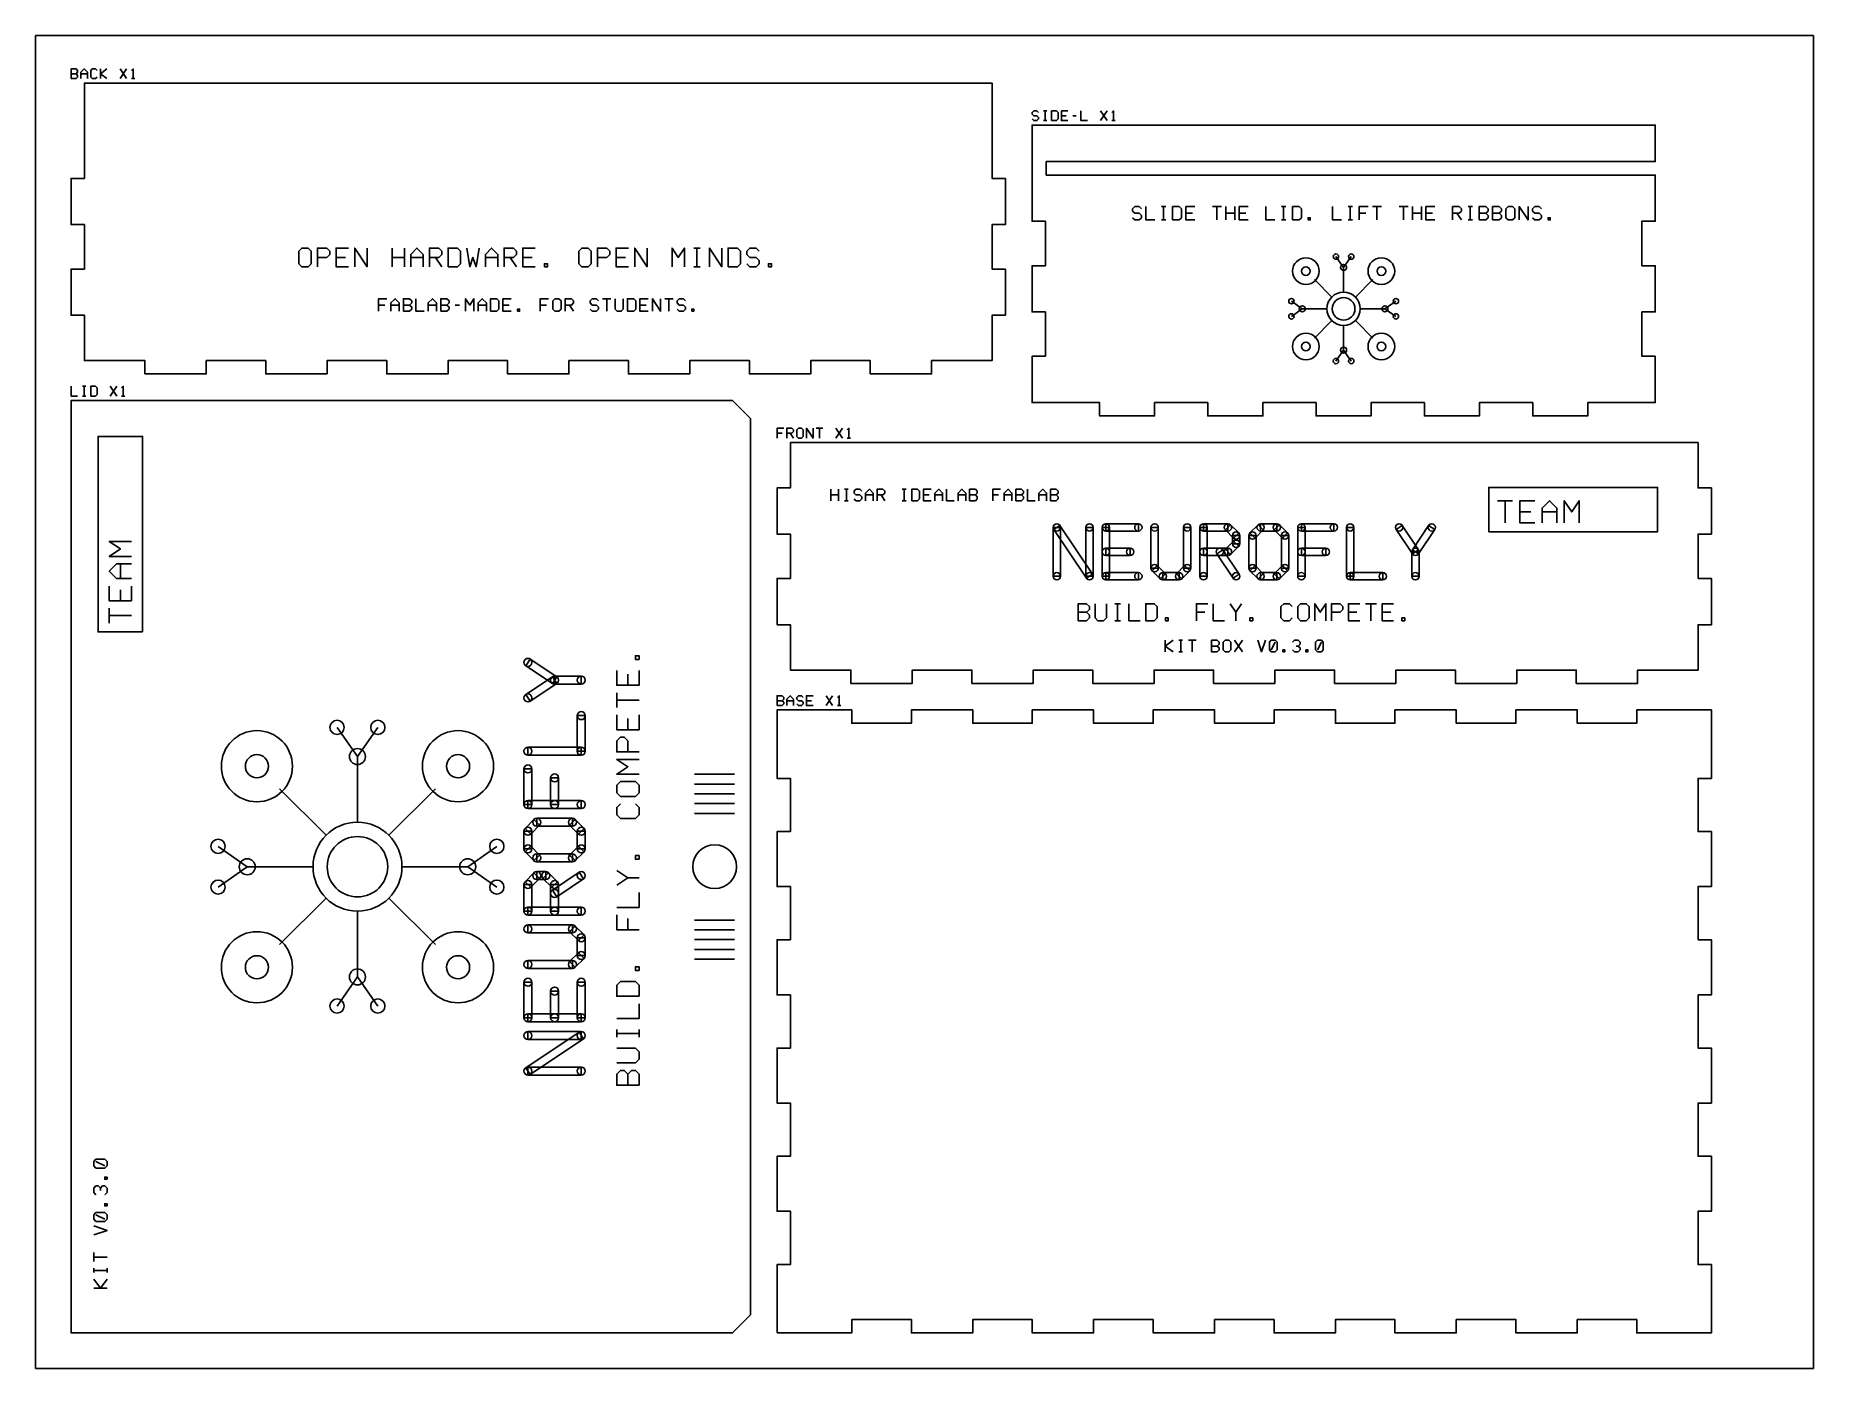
# Model space of a CAD drawing. Extents: x 0 to 400, y 0 to 300.
import ezdxf

# ---------------------------------------------------------------- set-up
doc = ezdxf.new("R2010")
doc.units = 0
for name, color, linetype in [('CUT', 1, 'CONTINUOUS'), ('ENGRAVE_VECTOR', 5, 'CONTINUOUS'), ('NOTES', 8, 'CONTINUOUS'), ('RASTER_ENGRAVE', 7, 'CONTINUOUS')]:
    doc.layers.add(name, color=color, linetype=linetype)

msp = doc.modelspace()

# ---------------------------------------------------------------- linework, layer by layer
at = {"layer": 'CUT'}
for points in [[(218.2, 247.45), (215.2, 247.45), (215.2, 257.45), (218.2, 257.45), (218.2, 267.85), (215.2, 267.85), (215.2, 289.3), (11, 289.3), (11, 267.85), (8, 267.85), (8, 257.45), (11, 257.45), (11, 247.45), (8, 247.45), (8, 237.05), (11, 237.05), (11, 226.85), (24.6, 226.85), (24.6, 223.85), (38.4, 223.85), (38.4, 226.85), (51.8, 226.85), (51.8, 223.85), (65.6, 223.85), (65.6, 226.85), (79, 226.85), (79, 223.85), (92.8, 223.85), (92.8, 226.85), (106.2, 226.85), (106.2, 223.85), (120, 223.85), (120, 226.85), (133.4, 226.85), (133.4, 223.85), (147.2, 223.85), (147.2, 226.85), (160.6, 226.85), (160.6, 223.85), (174.4, 223.85), (174.4, 226.85), (187.8, 226.85), (187.8, 223.85), (201.6, 223.85), (201.6, 226.85), (215.2, 226.85), (215.2, 237.05), (218.2, 237.05)], [(364.4, 227.8), (361.4, 227.8), (361.4, 237.8), (364.4, 237.8), (364.4, 248.2), (361.4, 248.2), (361.4, 258.2), (364.4, 258.2), (364.4, 268.6), (227.4, 268.6), (227.4, 271.65), (364.4, 271.65), (364.4, 279.85), (224.2, 279.85), (224.2, 258.2), (227.2, 258.2), (227.2, 248.2), (224.2, 248.2), (224.2, 237.8), (227.2, 237.8), (227.2, 227.8), (224.2, 227.8), (224.2, 217.4), (239.382, 217.4), (239.382, 214.4), (251.764, 214.4), (251.764, 217.4), (263.745, 217.4), (263.745, 214.4), (276.127, 214.4), (276.127, 217.4), (288.109, 217.4), (288.109, 214.4), (300.491, 214.4), (300.491, 217.4), (312.473, 217.4), (312.473, 214.4), (324.855, 214.4), (324.855, 217.4), (336.836, 217.4), (336.836, 214.4), (349.218, 214.4), (349.218, 217.4), (364.4, 217.4)], [(160.85, 12.044), (160.85, 213.806), (156.806, 217.85), (8, 217.85), (8, 8), (156.806, 8)], [(166.85, 167.4), (169.85, 167.4), (169.85, 157.2), (183.45, 157.2), (183.45, 154.2), (197.25, 154.2), (197.25, 157.2), (210.65, 157.2), (210.65, 154.2), (224.45, 154.2), (224.45, 157.2), (237.85, 157.2), (237.85, 154.2), (251.65, 154.2), (251.65, 157.2), (265.05, 157.2), (265.05, 154.2), (278.85, 154.2), (278.85, 157.2), (292.25, 157.2), (292.25, 154.2), (306.05, 154.2), (306.05, 157.2), (319.45, 157.2), (319.45, 154.2), (333.25, 154.2), (333.25, 157.2), (346.65, 157.2), (346.65, 154.2), (360.45, 154.2), (360.45, 157.2), (374.05, 157.2), (374.05, 167.4), (377.05, 167.4), (377.05, 177.8), (374.05, 177.8), (374.05, 187.8), (377.05, 187.8), (377.05, 198.2), (374.05, 198.2), (374.05, 208.4), (169.85, 208.4), (169.85, 198.2), (166.85, 198.2), (166.85, 187.8), (169.85, 187.8), (169.85, 177.8), (166.85, 177.8)], [(166.85, 8), (183.65, 8), (183.65, 11), (197.05, 11), (197.05, 8), (210.85, 8), (210.85, 11), (224.25, 11), (224.25, 8), (238.05, 8), (238.05, 11), (251.45, 11), (251.45, 8), (265.25, 8), (265.25, 11), (278.65, 11), (278.65, 8), (292.45, 8), (292.45, 11), (305.85, 11), (305.85, 8), (319.65, 8), (319.65, 11), (333.05, 11), (333.05, 8), (346.85, 8), (346.85, 11), (360.25, 11), (360.25, 8), (377.05, 8), (377.05, 23.382), (374.05, 23.382), (374.05, 35.364), (377.05, 35.364), (377.05, 47.745), (374.05, 47.745), (374.05, 59.727), (377.05, 59.727), (377.05, 72.109), (374.05, 72.109), (374.05, 84.091), (377.05, 84.091), (377.05, 96.473), (374.05, 96.473), (374.05, 108.455), (377.05, 108.455), (377.05, 120.836), (374.05, 120.836), (374.05, 132.818), (377.05, 132.818), (377.05, 148.2), (360.25, 148.2), (360.25, 145.2), (346.85, 145.2), (346.85, 148.2), (333.05, 148.2), (333.05, 145.2), (319.65, 145.2), (319.65, 148.2), (305.85, 148.2), (305.85, 145.2), (292.45, 145.2), (292.45, 148.2), (278.65, 148.2), (278.65, 145.2), (265.25, 145.2), (265.25, 148.2), (251.45, 148.2), (251.45, 145.2), (238.05, 145.2), (238.05, 148.2), (224.25, 148.2), (224.25, 145.2), (210.85, 145.2), (210.85, 148.2), (197.05, 148.2), (197.05, 145.2), (183.65, 145.2), (183.65, 148.2), (166.85, 148.2), (166.85, 132.818), (169.85, 132.818), (169.85, 120.836), (166.85, 120.836), (166.85, 108.455), (169.85, 108.455), (169.85, 96.473), (166.85, 96.473), (166.85, 84.091), (169.85, 84.091), (169.85, 72.109), (166.85, 72.109), (166.85, 59.727), (169.85, 59.727), (169.85, 47.745), (166.85, 47.745), (166.85, 35.364), (169.85, 35.364), (169.85, 23.382), (166.85, 23.382)]]:
    msp.add_lwpolyline(points, close=True, dxfattribs=at)
msp.add_circle((152.775, 112.925), 4.925, dxfattribs=at)
at = {"layer": 'ENGRAVE_VECTOR'}
for points in [[(248.8, 261), (248.3, 261.5), (247.3, 261.5), (246.8, 261), (246.8, 260.5), (247.3, 260), (248.3, 260), (248.8, 259.5), (248.8, 259), (248.3, 258.5), (247.3, 258.5), (246.8, 259)], [(249.8, 261.5), (249.8, 258.5), (251.8, 258.5)], [(253.3, 261.5), (254.3, 261.5)], [(253.8, 261.5), (253.8, 258.5)], [(255.8, 258.5), (255.8, 261.5), (257.3, 261.5), (257.8, 261), (257.8, 259), (257.3, 258.5), (255.8, 258.5)], [(260.8, 261.5), (258.8, 261.5), (258.8, 258.5), (260.8, 258.5)], [(258.8, 260), (260.3, 260)], [(264.8, 261.5), (266.8, 261.5)], [(265.8, 261.5), (265.8, 258.5)], [(267.8, 258.5), (267.8, 261.5)], [(267.8, 260), (269.8, 260)], [(269.8, 258.5), (269.8, 261.5)], [(272.8, 261.5), (270.8, 261.5), (270.8, 258.5), (272.8, 258.5)], [(270.8, 260), (272.3, 260)], [(276.8, 261.5), (276.8, 258.5), (278.8, 258.5)], [(280.3, 261.5), (281.3, 261.5)], [(280.8, 261.5), (280.8, 258.5)], [(282.8, 258.5), (282.8, 261.5), (284.3, 261.5), (284.8, 261), (284.8, 259), (284.3, 258.5), (282.8, 258.5)], [(291.8, 261.5), (291.8, 258.5), (293.8, 258.5)], [(295.3, 261.5), (296.3, 261.5)], [(295.8, 261.5), (295.8, 258.5)], [(299.8, 261.5), (297.8, 261.5), (297.8, 258.5)], [(297.8, 260), (299.3, 260)], [(300.8, 261.5), (302.8, 261.5)], [(301.8, 261.5), (301.8, 258.5)], [(306.8, 261.5), (308.8, 261.5)], [(307.8, 261.5), (307.8, 258.5)], [(309.8, 258.5), (309.8, 261.5)], [(309.8, 260), (311.8, 260)], [(311.8, 258.5), (311.8, 261.5)], [(314.8, 261.5), (312.8, 261.5), (312.8, 258.5), (314.8, 258.5)], [(312.8, 260), (314.3, 260)], [(318.8, 258.5), (318.8, 261.5), (320.3, 261.5), (320.8, 261), (320.8, 260.5), (320.3, 260), (318.8, 260)], [(319.8, 260), (320.8, 258.5)], [(322.3, 261.5), (323.3, 261.5)], [(322.8, 261.5), (322.8, 258.5)], [(324.8, 258.5), (324.8, 261.5), (326.3, 261.5), (326.8, 261), (326.8, 260.5), (326.3, 260), (324.8, 260)], [(326.3, 260), (326.8, 259.5), (326.8, 259), (326.3, 258.5), (324.8, 258.5)], [(327.8, 258.5), (327.8, 261.5), (329.3, 261.5), (329.8, 261), (329.8, 260.5), (329.3, 260), (327.8, 260)], [(329.3, 260), (329.8, 259.5), (329.8, 259), (329.3, 258.5), (327.8, 258.5)], [(331.3, 258.5), (332.3, 258.5), (332.8, 259), (332.8, 261), (332.3, 261.5), (331.3, 261.5), (330.8, 261), (330.8, 259), (331.3, 258.5)], [(333.8, 258.5), (333.8, 261.5), (335.8, 258.5), (335.8, 261.5)], [(338.8, 261), (338.3, 261.5), (337.3, 261.5), (336.8, 261), (336.8, 260.5), (337.3, 260), (338.3, 260), (338.8, 259.5), (338.8, 259), (338.3, 258.5), (337.3, 258.5), (336.8, 259)], [(253.3, 258.5), (254.3, 258.5)], [(280.3, 258.5), (281.3, 258.5)], [(286.3, 258.5), (286.8, 258.5), (286.8, 259), (286.3, 259), (286.3, 258.5)], [(295.3, 258.5), (296.3, 258.5)], [(322.3, 258.5), (323.3, 258.5)], [(340.3, 258.5), (340.8, 258.5), (340.8, 259), (340.3, 259), (340.3, 258.5)], [(59.9, 247.95), (61.3, 247.95), (62, 248.65), (62, 251.45), (61.3, 252.15), (59.9, 252.15), (59.2, 251.45), (59.2, 248.65), (59.9, 247.95)], [(63.4, 247.95), (63.4, 252.15), (65.5, 252.15), (66.2, 251.45), (66.2, 250.75), (65.5, 250.05), (63.4, 250.05)], [(70.4, 252.15), (67.6, 252.15), (67.6, 247.95), (70.4, 247.95)], [(71.8, 247.95), (71.8, 252.15), (74.6, 247.95), (74.6, 252.15)], [(80.2, 247.95), (80.2, 252.15)], [(83, 247.95), (83, 252.15)], [(84.4, 247.95), (84.4, 250.75), (85.8, 252.15), (87.2, 250.75), (87.2, 247.95)], [(88.6, 247.95), (88.6, 252.15), (90.7, 252.15), (91.4, 251.45), (91.4, 250.75), (90.7, 250.05), (88.6, 250.05)], [(92.8, 247.95), (92.8, 252.15), (94.9, 252.15), (95.6, 251.45), (95.6, 248.65), (94.9, 247.95), (92.8, 247.95)], [(97, 252.15), (97.7, 247.95), (98.4, 250.05), (99.1, 247.95), (99.8, 252.15)], [(101.2, 247.95), (101.2, 250.75), (102.6, 252.15), (104, 250.75), (104, 247.95)], [(105.4, 247.95), (105.4, 252.15), (107.5, 252.15), (108.2, 251.45), (108.2, 250.75), (107.5, 250.05), (105.4, 250.05)], [(112.4, 252.15), (109.6, 252.15), (109.6, 247.95), (112.4, 247.95)], [(122.9, 247.95), (124.3, 247.95), (125, 248.65), (125, 251.45), (124.3, 252.15), (122.9, 252.15), (122.2, 251.45), (122.2, 248.65), (122.9, 247.95)], [(126.4, 247.95), (126.4, 252.15), (128.5, 252.15), (129.2, 251.45), (129.2, 250.75), (128.5, 250.05), (126.4, 250.05)], [(133.4, 252.15), (130.6, 252.15), (130.6, 247.95), (133.4, 247.95)], [(134.8, 247.95), (134.8, 252.15), (137.6, 247.95), (137.6, 252.15)], [(143.2, 247.95), (143.2, 252.15), (144.6, 250.05), (146, 252.15), (146, 247.95)], [(148.1, 252.15), (149.5, 252.15)], [(148.8, 252.15), (148.8, 247.95)], [(151.6, 247.95), (151.6, 252.15), (154.4, 247.95), (154.4, 252.15)], [(155.8, 247.95), (155.8, 252.15), (157.9, 252.15), (158.6, 251.45), (158.6, 248.65), (157.9, 247.95), (155.8, 247.95)], [(162.8, 251.45), (162.1, 252.15), (160.7, 252.15), (160, 251.45), (160, 250.75), (160.7, 250.05), (162.1, 250.05), (162.8, 249.35), (162.8, 248.65), (162.1, 247.95), (160.7, 247.95), (160, 248.65)], [(67.6, 250.05), (69.7, 250.05)], [(80.2, 250.05), (83, 250.05)], [(84.4, 250.05), (87.2, 250.05)], [(90, 250.05), (91.4, 247.95)], [(101.2, 250.05), (104, 250.05)], [(106.8, 250.05), (108.2, 247.95)], [(109.6, 250.05), (111.7, 250.05)], [(114.5, 247.95), (115.2, 247.95), (115.2, 248.65), (114.5, 248.65), (114.5, 247.95)], [(130.6, 250.05), (132.7, 250.05)], [(164.9, 247.95), (165.6, 247.95), (165.6, 248.65), (164.9, 248.65), (164.9, 247.95)], [(294.3, 247.8), (292.579, 250.257)], [(294.3, 247.8), (296.021, 250.257)], [(148.1, 247.95), (149.5, 247.95)], [(291.648, 241.152), (287.724, 245.076)], [(294.3, 242.25), (294.3, 247.8)], [(296.952, 241.152), (300.876, 245.076)], [(79.033, 240.75), (77.167, 240.75), (77.167, 237.95)], [(79.967, 237.95), (79.967, 239.817), (80.9, 240.75), (81.833, 239.817), (81.833, 237.95)], [(82.767, 237.95), (82.767, 240.75), (84.167, 240.75), (84.633, 240.283), (84.633, 239.817), (84.167, 239.35), (82.767, 239.35)], [(85.567, 240.75), (85.567, 237.95), (87.433, 237.95)], [(88.367, 237.95), (88.367, 239.817), (89.3, 240.75), (90.233, 239.817), (90.233, 237.95)], [(91.167, 237.95), (91.167, 240.75), (92.567, 240.75), (93.033, 240.283), (93.033, 239.817), (92.567, 239.35), (91.167, 239.35)], [(96.767, 237.95), (96.767, 240.75), (97.7, 239.35), (98.633, 240.75), (98.633, 237.95)], [(99.567, 237.95), (99.567, 239.817), (100.5, 240.75), (101.433, 239.817), (101.433, 237.95)], [(102.367, 237.95), (102.367, 240.75), (103.767, 240.75), (104.233, 240.283), (104.233, 238.417), (103.767, 237.95), (102.367, 237.95)], [(107.033, 240.75), (105.167, 240.75), (105.167, 237.95), (107.033, 237.95)], [(115.433, 240.75), (113.567, 240.75), (113.567, 237.95)], [(116.833, 237.95), (117.767, 237.95), (118.233, 238.417), (118.233, 240.283), (117.767, 240.75), (116.833, 240.75), (116.367, 240.283), (116.367, 238.417), (116.833, 237.95)], [(119.167, 237.95), (119.167, 240.75), (120.567, 240.75), (121.033, 240.283), (121.033, 239.817), (120.567, 239.35), (119.167, 239.35)], [(126.633, 240.283), (126.167, 240.75), (125.233, 240.75), (124.767, 240.283), (124.767, 239.817), (125.233, 239.35), (126.167, 239.35), (126.633, 238.883), (126.633, 238.417), (126.167, 237.95), (125.233, 237.95), (124.767, 238.417)], [(127.567, 240.75), (129.433, 240.75)], [(128.5, 240.75), (128.5, 237.95)], [(130.367, 240.75), (130.367, 238.417), (130.833, 237.95), (131.767, 237.95), (132.233, 238.417), (132.233, 240.75)], [(133.167, 237.95), (133.167, 240.75), (134.567, 240.75), (135.033, 240.283), (135.033, 238.417), (134.567, 237.95), (133.167, 237.95)], [(137.833, 240.75), (135.967, 240.75), (135.967, 237.95), (137.833, 237.95)], [(138.767, 237.95), (138.767, 240.75), (140.633, 237.95), (140.633, 240.75)], [(141.567, 240.75), (143.433, 240.75)], [(142.5, 240.75), (142.5, 237.95)], [(146.233, 240.283), (145.767, 240.75), (144.833, 240.75), (144.367, 240.283), (144.367, 239.817), (144.833, 239.35), (145.767, 239.35), (146.233, 238.883), (146.233, 238.417), (145.767, 237.95), (144.833, 237.95), (144.367, 238.417)], [(285, 238.5), (282.543, 240.221)], [(303.6, 238.5), (306.057, 240.221)], [(77.167, 239.35), (78.567, 239.35)], [(79.967, 239.35), (81.833, 239.35)], [(84.167, 239.35), (84.633, 238.883), (84.633, 238.417), (84.167, 237.95), (82.767, 237.95)], [(88.367, 239.35), (90.233, 239.35)], [(92.567, 239.35), (93.033, 238.883), (93.033, 238.417), (92.567, 237.95), (91.167, 237.95)], [(94.433, 239.35), (95.367, 239.35)], [(99.567, 239.35), (101.433, 239.35)], [(105.167, 239.35), (106.567, 239.35)], [(108.433, 237.95), (108.9, 237.95), (108.9, 238.417), (108.433, 238.417), (108.433, 237.95)], [(113.567, 239.35), (114.967, 239.35)], [(120.1, 239.35), (121.033, 237.95)], [(135.967, 239.35), (137.367, 239.35)], [(147.633, 237.95), (148.1, 237.95), (148.1, 238.417), (147.633, 238.417), (147.633, 237.95)], [(285, 238.5), (282.543, 236.779)], [(290.55, 238.5), (285, 238.5)], [(298.05, 238.5), (303.6, 238.5)], [(303.6, 238.5), (306.057, 236.779)], [(291.648, 235.848), (287.724, 231.924)], [(294.3, 234.75), (294.3, 229.2)], [(296.952, 235.848), (300.876, 231.924)], [(294.3, 229.2), (292.579, 226.743)], [(294.3, 229.2), (296.021, 226.743)], [(178.95, 195.3), (178.95, 197.9)], [(178.95, 196.6), (180.683, 196.6)], [(180.683, 195.3), (180.683, 197.9)], [(181.983, 197.9), (182.85, 197.9)], [(182.417, 197.9), (182.417, 195.3)], [(185.883, 197.467), (185.45, 197.9), (184.583, 197.9), (184.15, 197.467), (184.15, 197.033), (184.583, 196.6), (185.45, 196.6), (185.883, 196.167), (185.883, 195.733), (185.45, 195.3), (184.583, 195.3), (184.15, 195.733)], [(186.75, 195.3), (186.75, 197.033), (187.617, 197.9), (188.483, 197.033), (188.483, 195.3)], [(186.75, 196.6), (188.483, 196.6)], [(189.35, 195.3), (189.35, 197.9), (190.65, 197.9), (191.083, 197.467), (191.083, 197.033), (190.65, 196.6), (189.35, 196.6)], [(190.217, 196.6), (191.083, 195.3)], [(194.983, 197.9), (195.85, 197.9)], [(195.417, 197.9), (195.417, 195.3)], [(197.15, 195.3), (197.15, 197.9), (198.45, 197.9), (198.883, 197.467), (198.883, 195.733), (198.45, 195.3), (197.15, 195.3)], [(201.483, 197.9), (199.75, 197.9), (199.75, 195.3), (201.483, 195.3)], [(199.75, 196.6), (201.05, 196.6)], [(202.35, 195.3), (202.35, 197.033), (203.217, 197.9), (204.083, 197.033), (204.083, 195.3)], [(202.35, 196.6), (204.083, 196.6)], [(204.95, 197.9), (204.95, 195.3), (206.683, 195.3)], [(207.55, 195.3), (207.55, 197.033), (208.417, 197.9), (209.283, 197.033), (209.283, 195.3)], [(207.55, 196.6), (209.283, 196.6)], [(210.15, 195.3), (210.15, 197.9), (211.45, 197.9), (211.883, 197.467), (211.883, 197.033), (211.45, 196.6), (210.15, 196.6)], [(211.45, 196.6), (211.883, 196.167), (211.883, 195.733), (211.45, 195.3), (210.15, 195.3)], [(217.083, 197.9), (215.35, 197.9), (215.35, 195.3)], [(215.35, 196.6), (216.65, 196.6)], [(217.95, 195.3), (217.95, 197.033), (218.817, 197.9), (219.683, 197.033), (219.683, 195.3)], [(217.95, 196.6), (219.683, 196.6)], [(220.55, 195.3), (220.55, 197.9), (221.85, 197.9), (222.283, 197.467), (222.283, 197.033), (221.85, 196.6), (220.55, 196.6)], [(221.85, 196.6), (222.283, 196.167), (222.283, 195.733), (221.85, 195.3), (220.55, 195.3)], [(223.15, 197.9), (223.15, 195.3), (224.883, 195.3)], [(225.75, 195.3), (225.75, 197.033), (226.617, 197.9), (227.483, 197.033), (227.483, 195.3)], [(225.75, 196.6), (227.483, 196.6)], [(228.35, 195.3), (228.35, 197.9), (229.65, 197.9), (230.083, 197.467), (230.083, 197.033), (229.65, 196.6), (228.35, 196.6)], [(229.65, 196.6), (230.083, 196.167), (230.083, 195.733), (229.65, 195.3), (228.35, 195.3)], [(181.983, 195.3), (182.85, 195.3)], [(194.983, 195.3), (195.85, 195.3)], [(328.95, 195.3), (332.283, 195.3)], [(330.617, 195.3), (330.617, 190.3)], [(337.283, 195.3), (333.95, 195.3), (333.95, 190.3), (337.283, 190.3)], [(333.95, 192.8), (336.45, 192.8)], [(338.95, 190.3), (338.95, 193.633), (340.617, 195.3), (342.283, 193.633), (342.283, 190.3)], [(338.95, 192.8), (342.283, 192.8)], [(343.95, 190.3), (343.95, 195.3), (345.617, 192.8), (347.283, 195.3), (347.283, 190.3)], [(21.575, 182.775), (16.575, 182.775), (19.075, 184.442), (16.575, 186.108), (21.575, 186.108)], [(21.575, 177.775), (18.242, 177.775), (16.575, 179.442), (18.242, 181.108), (21.575, 181.108)], [(19.075, 177.775), (19.075, 181.108)], [(16.575, 176.108), (16.575, 172.775), (21.575, 172.775), (21.575, 176.108)], [(19.075, 172.775), (19.075, 175.275)], [(234.583, 168.3), (234.583, 172.1), (236.483, 172.1), (237.117, 171.467), (237.117, 170.833), (236.483, 170.2), (234.583, 170.2)], [(238.383, 172.1), (238.383, 168.933), (239.017, 168.3), (240.283, 168.3), (240.917, 168.933), (240.917, 172.1)], [(242.817, 172.1), (244.083, 172.1)], [(243.45, 172.1), (243.45, 168.3)], [(245.983, 172.1), (245.983, 168.3), (248.517, 168.3)], [(249.783, 168.3), (249.783, 172.1), (251.683, 172.1), (252.317, 171.467), (252.317, 168.933), (251.683, 168.3), (249.783, 168.3)], [(263.717, 172.1), (261.183, 172.1), (261.183, 168.3)], [(264.983, 172.1), (264.983, 168.3), (267.517, 168.3)], [(268.783, 172.1), (270.05, 170.2), (271.317, 172.1)], [(282.717, 171.467), (282.083, 172.1), (280.817, 172.1), (280.183, 171.467), (280.183, 168.933), (280.817, 168.3), (282.083, 168.3), (282.717, 168.933)], [(284.617, 168.3), (285.883, 168.3), (286.517, 168.933), (286.517, 171.467), (285.883, 172.1), (284.617, 172.1), (283.983, 171.467), (283.983, 168.933), (284.617, 168.3)], [(287.783, 168.3), (287.783, 172.1), (289.05, 170.2), (290.317, 172.1), (290.317, 168.3)], [(291.583, 168.3), (291.583, 172.1), (293.483, 172.1), (294.117, 171.467), (294.117, 170.833), (293.483, 170.2), (291.583, 170.2)], [(297.917, 172.1), (295.383, 172.1), (295.383, 168.3), (297.917, 168.3)], [(299.183, 172.1), (301.717, 172.1)], [(300.45, 172.1), (300.45, 168.3)], [(305.517, 172.1), (302.983, 172.1), (302.983, 168.3), (305.517, 168.3)], [(16.575, 167.775), (16.575, 171.108)], [(16.575, 169.442), (21.575, 169.442)], [(236.483, 170.2), (237.117, 169.567), (237.117, 168.933), (236.483, 168.3), (234.583, 168.3)], [(242.817, 168.3), (244.083, 168.3)], [(254.217, 168.3), (254.85, 168.3), (254.85, 168.933), (254.217, 168.933), (254.217, 168.3)], [(261.183, 170.2), (263.083, 170.2)], [(270.05, 170.2), (270.05, 168.3)], [(273.217, 168.3), (273.85, 168.3), (273.85, 168.933), (273.217, 168.933), (273.217, 168.3)], [(295.383, 170.2), (297.283, 170.2)], [(302.983, 170.2), (304.883, 170.2)], [(307.417, 168.3), (308.05, 168.3), (308.05, 168.933), (307.417, 168.933), (307.417, 168.3)], [(135.775, 159.592), (135.775, 160.425), (134.942, 160.425), (134.942, 159.592), (135.775, 159.592)], [(254.183, 161.3), (254.183, 163.9)], [(255.917, 163.9), (254.183, 162.6), (255.917, 161.3)], [(257.217, 163.9), (258.083, 163.9)], [(257.217, 161.3), (258.083, 161.3)], [(257.65, 163.9), (257.65, 161.3)], [(259.383, 163.9), (261.117, 163.9)], [(260.25, 163.9), (260.25, 161.3)], [(264.583, 161.3), (264.583, 163.9), (265.883, 163.9), (266.317, 163.467), (266.317, 163.033), (265.883, 162.6), (264.583, 162.6)], [(265.883, 162.6), (266.317, 162.167), (266.317, 161.733), (265.883, 161.3), (264.583, 161.3)], [(267.617, 161.3), (268.483, 161.3), (268.917, 161.733), (268.917, 163.467), (268.483, 163.9), (267.617, 163.9), (267.183, 163.467), (267.183, 161.733), (267.617, 161.3)], [(269.783, 163.9), (271.517, 161.3)], [(269.783, 161.3), (271.517, 163.9)], [(274.983, 163.9), (275.85, 161.3), (276.717, 163.9)], [(278.017, 161.3), (278.883, 161.3), (279.317, 161.733), (279.317, 163.467), (278.883, 163.9), (278.017, 163.9), (277.583, 163.467), (277.583, 161.733), (278.017, 161.3)], [(278.017, 161.733), (278.883, 163.467)], [(280.617, 161.3), (281.05, 161.3), (281.05, 161.733), (280.617, 161.733), (280.617, 161.3)], [(282.783, 163.467), (283.217, 163.9), (284.083, 163.9), (284.517, 163.467), (284.517, 163.033), (284.083, 162.6), (283.65, 162.6)], [(284.083, 162.6), (284.517, 162.167), (284.517, 161.733), (284.083, 161.3), (283.217, 161.3), (282.783, 161.733)], [(285.817, 161.3), (286.25, 161.3), (286.25, 161.733), (285.817, 161.733), (285.817, 161.3)], [(288.417, 161.3), (289.283, 161.3), (289.717, 161.733), (289.717, 163.467), (289.283, 163.9), (288.417, 163.9), (287.983, 163.467), (287.983, 161.733), (288.417, 161.3)], [(288.417, 161.733), (289.283, 163.467)], [(130.775, 157.092), (130.775, 153.758), (135.775, 153.758), (135.775, 157.092)], [(133.275, 153.758), (133.275, 156.258)], [(130.775, 148.758), (130.775, 152.092)], [(130.775, 150.425), (135.775, 150.425)], [(72.425, 137.725), (67.836, 144.278)], [(72.425, 137.725), (77.014, 144.278)], [(130.775, 147.092), (130.775, 143.758), (135.775, 143.758), (135.775, 147.092)], [(133.275, 143.758), (133.275, 146.258)], [(135.775, 138.758), (130.775, 138.758), (130.775, 141.258), (131.608, 142.092), (132.442, 142.092), (133.275, 141.258), (133.275, 138.758)], [(72.425, 122.925), (72.425, 137.725)], [(135.775, 133.758), (130.775, 133.758), (133.275, 135.425), (130.775, 137.092), (135.775, 137.092)], [(135.775, 129.592), (135.775, 131.258), (134.942, 132.092), (131.608, 132.092), (130.775, 131.258), (130.775, 129.592), (131.608, 128.758), (134.942, 128.758), (135.775, 129.592)], [(157.275, 133.725), (148.275, 133.725)], [(65.354, 119.996), (54.889, 130.461)], [(79.496, 119.996), (89.961, 130.461)], [(157.275, 131.525), (148.275, 131.525)], [(157.275, 129.325), (148.275, 129.325)], [(131.608, 127.092), (130.775, 126.258), (130.775, 124.592), (131.608, 123.758), (134.942, 123.758), (135.775, 124.592), (135.775, 126.258), (134.942, 127.092)], [(157.275, 127.125), (148.275, 127.125)], [(157.275, 124.925), (148.275, 124.925)], [(47.625, 112.925), (41.072, 117.514)], [(97.225, 112.925), (103.778, 117.514)], [(47.625, 112.925), (41.072, 108.336)], [(62.425, 112.925), (47.625, 112.925)], [(82.425, 112.925), (97.225, 112.925)], [(97.225, 112.925), (103.778, 108.336)], [(130.775, 108.758), (133.275, 110.425), (130.775, 112.092)], [(135.775, 114.592), (135.775, 115.425), (134.942, 115.425), (134.942, 114.592), (135.775, 114.592)], [(133.275, 110.425), (135.775, 110.425)], [(65.354, 105.854), (54.889, 95.389)], [(79.496, 105.854), (89.961, 95.389)], [(130.775, 103.758), (135.775, 103.758), (135.775, 107.092)], [(72.425, 102.925), (72.425, 88.125)], [(130.775, 102.092), (130.775, 98.758), (135.775, 98.758)], [(133.275, 98.758), (133.275, 101.258)], [(157.275, 100.925), (148.275, 100.925)], [(157.275, 98.725), (148.275, 98.725)], [(157.275, 96.525), (148.275, 96.525)], [(157.275, 94.325), (148.275, 94.325)], [(157.275, 92.125), (148.275, 92.125)], [(72.425, 88.125), (67.836, 81.572)], [(72.425, 88.125), (77.014, 81.572)], [(135.775, 89.592), (135.775, 90.425), (134.942, 90.425), (134.942, 89.592), (135.775, 89.592)], [(135.775, 83.758), (130.775, 83.758), (130.775, 86.258), (131.608, 87.092), (134.942, 87.092), (135.775, 86.258), (135.775, 83.758)], [(130.775, 78.758), (135.775, 78.758), (135.775, 82.092)], [(130.775, 74.592), (130.775, 76.258)], [(135.775, 74.592), (135.775, 76.258)], [(130.775, 75.425), (135.775, 75.425)], [(130.775, 68.758), (134.942, 68.758), (135.775, 69.592), (135.775, 71.258), (134.942, 72.092), (130.775, 72.092)], [(135.775, 63.758), (130.775, 63.758), (130.775, 66.258), (131.608, 67.092), (132.442, 67.092), (133.275, 66.258), (133.275, 63.758)], [(133.275, 66.258), (134.108, 67.092), (134.942, 67.092), (135.775, 66.258), (135.775, 63.758)], [(16.075, 45.575), (16.075, 46.575), (15.575, 47.075), (13.575, 47.075), (13.075, 46.575), (13.075, 45.575), (13.575, 45.075), (15.575, 45.075), (16.075, 45.575)], [(15.575, 45.575), (13.575, 46.575)], [(13.575, 39.075), (13.075, 39.575), (13.075, 40.575), (13.575, 41.075), (14.075, 41.075), (14.575, 40.575), (14.575, 40.075)], [(14.575, 40.575), (15.075, 41.075), (15.575, 41.075), (16.075, 40.575), (16.075, 39.575), (15.575, 39.075)], [(16.075, 42.575), (16.075, 43.075), (15.575, 43.075), (15.575, 42.575), (16.075, 42.575)], [(16.075, 36.575), (16.075, 37.075), (15.575, 37.075), (15.575, 36.575), (16.075, 36.575)], [(16.075, 33.575), (16.075, 34.575), (15.575, 35.075), (13.575, 35.075), (13.075, 34.575), (13.075, 33.575), (13.575, 33.075), (15.575, 33.075), (16.075, 33.575)], [(13.075, 30.075), (16.075, 31.075), (13.075, 32.075)], [(15.575, 33.575), (13.575, 34.575)], [(13.075, 24.075), (13.075, 26.075)], [(13.075, 25.075), (16.075, 25.075)], [(13.075, 21.575), (13.075, 22.575)], [(13.075, 22.075), (16.075, 22.075)], [(13.075, 20.075), (14.575, 18.075), (16.075, 20.075)], [(16.075, 21.575), (16.075, 22.575)], [(16.075, 18.075), (13.075, 18.075)]]:
    msp.add_lwpolyline(points, dxfattribs=at)
for points in [[(24.075, 165.775), (24.075, 209.775), (14.075, 209.775), (14.075, 165.775)], [(326.95, 188.3), (364.95, 188.3), (364.95, 198.3), (326.95, 198.3)]]:
    msp.add_lwpolyline(points, close=True, dxfattribs=at)
for centre, radius in [((285.815, 246.985), 3), ((302.785, 246.985), 3), ((294.3, 238.5), 3.75), ((285.815, 230.015), 3), ((302.785, 230.015), 3), ((49.798, 135.552), 8), ((95.052, 135.552), 8), ((72.425, 112.925), 10), ((49.798, 90.298), 8), ((95.052, 90.298), 8)]:
    msp.add_circle(centre, radius, dxfattribs=at)
at = {"layer": 'NOTES'}
msp.add_lwpolyline([(0, 0), (400, 0), (400, 300), (0, 300)], close=True, dxfattribs=at)
for points in [[(8, 290.3), (8, 292.5), (9.1, 292.5), (9.467, 292.133), (9.467, 291.767), (9.1, 291.4), (8, 291.4)], [(10.2, 290.3), (10.2, 291.767), (10.933, 292.5), (11.667, 291.767), (11.667, 290.3)], [(13.867, 292.133), (13.5, 292.5), (12.767, 292.5), (12.4, 292.133), (12.4, 290.667), (12.767, 290.3), (13.5, 290.3), (13.867, 290.667)], [(14.6, 290.3), (14.6, 292.5)], [(16.067, 292.5), (14.6, 291.4), (16.067, 290.3)], [(19, 292.5), (20.467, 290.3)], [(19, 290.3), (20.467, 292.5)], [(21.567, 292.133), (21.933, 292.5), (21.933, 290.3)], [(9.1, 291.4), (9.467, 291.033), (9.467, 290.667), (9.1, 290.3), (8, 290.3)], [(10.2, 291.4), (11.667, 291.4)], [(21.567, 290.3), (22.3, 290.3)], [(225.667, 282.683), (225.3, 283.05), (224.567, 283.05), (224.2, 282.683), (224.2, 282.317), (224.567, 281.95), (225.3, 281.95), (225.667, 281.583), (225.667, 281.217), (225.3, 280.85), (224.567, 280.85), (224.2, 281.217)], [(226.767, 283.05), (227.5, 283.05)], [(226.767, 280.85), (227.5, 280.85)], [(227.133, 283.05), (227.133, 280.85)], [(228.6, 280.85), (228.6, 283.05), (229.7, 283.05), (230.067, 282.683), (230.067, 281.217), (229.7, 280.85), (228.6, 280.85)], [(232.267, 283.05), (230.8, 283.05), (230.8, 280.85), (232.267, 280.85)], [(230.8, 281.95), (231.9, 281.95)], [(233.367, 281.95), (234.1, 281.95)], [(235.2, 283.05), (235.2, 280.85), (236.667, 280.85)], [(239.6, 283.05), (241.067, 280.85)], [(239.6, 280.85), (241.067, 283.05)], [(242.167, 282.683), (242.533, 283.05), (242.533, 280.85)], [(242.167, 280.85), (242.9, 280.85)], [(8, 221.05), (8, 218.85), (9.467, 218.85)], [(10.567, 221.05), (11.3, 221.05)], [(10.933, 221.05), (10.933, 218.85)], [(12.4, 218.85), (12.4, 221.05), (13.5, 221.05), (13.867, 220.683), (13.867, 219.217), (13.5, 218.85), (12.4, 218.85)], [(16.8, 221.05), (18.267, 218.85)], [(16.8, 218.85), (18.267, 221.05)], [(19.367, 220.683), (19.733, 221.05), (19.733, 218.85)], [(10.567, 218.85), (11.3, 218.85)], [(19.367, 218.85), (20.1, 218.85)], [(168.317, 211.6), (166.85, 211.6), (166.85, 209.4)], [(166.85, 210.5), (167.95, 210.5)], [(169.05, 209.4), (169.05, 211.6), (170.15, 211.6), (170.517, 211.233), (170.517, 210.867), (170.15, 210.5), (169.05, 210.5)], [(169.783, 210.5), (170.517, 209.4)], [(171.617, 209.4), (172.35, 209.4), (172.717, 209.767), (172.717, 211.233), (172.35, 211.6), (171.617, 211.6), (171.25, 211.233), (171.25, 209.767), (171.617, 209.4)], [(173.45, 209.4), (173.45, 211.6), (174.917, 209.4), (174.917, 211.6)], [(175.65, 211.6), (177.117, 211.6)], [(176.383, 211.6), (176.383, 209.4)], [(180.05, 211.6), (181.517, 209.4)], [(180.05, 209.4), (181.517, 211.6)], [(182.617, 211.233), (182.983, 211.6), (182.983, 209.4)], [(182.617, 209.4), (183.35, 209.4)], [(166.85, 149.2), (166.85, 151.4), (167.95, 151.4), (168.317, 151.033), (168.317, 150.667), (167.95, 150.3), (166.85, 150.3)], [(167.95, 150.3), (168.317, 149.933), (168.317, 149.567), (167.95, 149.2), (166.85, 149.2)], [(169.05, 149.2), (169.05, 150.667), (169.783, 151.4), (170.517, 150.667), (170.517, 149.2)], [(169.05, 150.3), (170.517, 150.3)], [(172.717, 151.033), (172.35, 151.4), (171.617, 151.4), (171.25, 151.033), (171.25, 150.667), (171.617, 150.3), (172.35, 150.3), (172.717, 149.933), (172.717, 149.567), (172.35, 149.2), (171.617, 149.2), (171.25, 149.567)], [(174.917, 151.4), (173.45, 151.4), (173.45, 149.2), (174.917, 149.2)], [(173.45, 150.3), (174.55, 150.3)], [(177.85, 151.4), (179.317, 149.2)], [(177.85, 149.2), (179.317, 151.4)], [(180.417, 151.033), (180.783, 151.4), (180.783, 149.2)], [(180.417, 149.2), (181.15, 149.2)]]:
    msp.add_lwpolyline(points, dxfattribs=at)
at = {"layer": 'RASTER_ENGRAVE'}
for points in [[(228.958, 178.3), (228.958, 189.3), (230.608, 189.3), (230.608, 178.3)], [(230.47, 189.758), (237.803, 178.758), (236.43, 177.842), (229.097, 188.842)], [(236.292, 178.3), (236.292, 189.3), (237.942, 189.3), (237.942, 178.3)], [(241.608, 189.3), (241.608, 178.3), (239.958, 178.3), (239.958, 189.3)], [(248.117, 188.475), (240.783, 188.475), (240.783, 190.125), (248.117, 190.125)], [(252.608, 189.3), (252.608, 180.133), (250.958, 180.133), (250.958, 189.3)], [(258.292, 180.133), (258.292, 189.3), (259.942, 189.3), (259.942, 180.133)], [(261.958, 178.3), (261.958, 189.3), (263.608, 189.3), (263.608, 178.3)], [(262.783, 190.125), (268.283, 190.125), (268.283, 188.475), (262.783, 188.475)], [(268.867, 189.883), (270.7, 188.05), (269.533, 186.883), (267.7, 188.717)], [(276.2, 188.717), (274.367, 186.883), (273.2, 188.05), (275.033, 189.883)], [(279.283, 188.475), (275.617, 188.475), (275.617, 190.125), (279.283, 190.125)], [(280.533, 186.883), (278.7, 188.717), (279.867, 189.883), (281.7, 188.05)], [(285.608, 189.3), (285.608, 178.3), (283.958, 178.3), (283.958, 189.3)], [(292.117, 188.475), (284.783, 188.475), (284.783, 190.125), (292.117, 190.125)], [(296.608, 189.3), (296.608, 178.3), (294.958, 178.3), (294.958, 189.3)], [(307.47, 189.758), (311.136, 184.258), (309.764, 183.342), (306.097, 188.842)], [(309.764, 184.258), (313.43, 189.758), (314.803, 188.842), (311.136, 183.342)], [(240.783, 184.625), (246.283, 184.625), (246.283, 182.975), (240.783, 182.975)], [(268.283, 182.975), (262.783, 182.975), (262.783, 184.625), (268.283, 184.625)], [(267.136, 184.258), (270.803, 178.758), (269.43, 177.842), (265.764, 183.342)], [(270.7, 185.05), (268.867, 183.217), (267.7, 184.383), (269.533, 186.217)], [(270.942, 187.467), (270.942, 185.633), (269.292, 185.633), (269.292, 187.467)], [(274.608, 187.467), (274.608, 180.133), (272.958, 180.133), (272.958, 187.467)], [(280.292, 180.133), (280.292, 187.467), (281.942, 187.467), (281.942, 180.133)], [(284.783, 184.625), (290.283, 184.625), (290.283, 182.975), (284.783, 182.975)], [(252.367, 180.717), (254.2, 178.883), (253.033, 177.717), (251.2, 179.55)], [(256.7, 178.883), (258.533, 180.717), (259.7, 179.55), (257.867, 177.717)], [(274.367, 180.717), (276.2, 178.883), (275.033, 177.717), (273.2, 179.55)], [(278.7, 178.883), (280.533, 180.717), (281.7, 179.55), (279.867, 177.717)], [(311.275, 183.8), (311.275, 178.3), (309.625, 178.3), (309.625, 183.8)], [(240.783, 179.125), (248.117, 179.125), (248.117, 177.475), (240.783, 177.475)], [(253.617, 179.125), (257.283, 179.125), (257.283, 177.475), (253.617, 177.475)], [(275.617, 179.125), (279.283, 179.125), (279.283, 177.475), (275.617, 177.475)], [(295.783, 179.125), (303.117, 179.125), (303.117, 177.475), (295.783, 177.475)], [(116.276, 154.176), (110.276, 158.176), (111.274, 159.674), (117.274, 155.674)], [(110.276, 151.674), (116.276, 155.674), (117.274, 154.176), (111.274, 150.176)], [(116.775, 155.825), (122.775, 155.825), (122.775, 154.025), (116.775, 154.025)], [(121.875, 138.925), (121.875, 146.925), (123.675, 146.925), (123.675, 138.925)], [(110.775, 139.825), (122.775, 139.825), (122.775, 138.025), (110.775, 138.025)], [(111.675, 134.925), (111.675, 126.925), (109.875, 126.925), (109.875, 134.925)], [(115.875, 126.925), (115.875, 132.925), (117.675, 132.925), (117.675, 126.925)], [(110.775, 127.825), (122.775, 127.825), (122.775, 126.025), (110.775, 126.025)], [(111.675, 120.925), (111.675, 116.925), (109.875, 116.925), (109.875, 120.925)], [(113.411, 122.289), (111.411, 120.289), (110.139, 121.561), (112.139, 123.561)], [(120.775, 122.025), (112.775, 122.025), (112.775, 123.825), (120.775, 123.825)], [(122.139, 120.289), (120.139, 122.289), (121.411, 123.561), (123.411, 121.561)], [(121.875, 116.925), (121.875, 120.925), (123.675, 120.925), (123.675, 116.925)], [(111.411, 117.561), (113.411, 115.561), (112.139, 114.289), (110.139, 116.289)], [(120.139, 115.561), (122.139, 117.561), (123.411, 116.289), (121.411, 114.289)], [(112.775, 115.825), (120.775, 115.825), (120.775, 114.025), (112.775, 114.025)], [(109.875, 102.925), (109.875, 108.925), (111.675, 108.925), (111.675, 102.925)], [(110.139, 109.561), (112.139, 111.561), (113.411, 110.289), (111.411, 108.289)], [(112.775, 111.825), (114.775, 111.825), (114.775, 110.025), (112.775, 110.025)], [(115.411, 111.561), (117.411, 109.561), (116.139, 108.289), (114.139, 110.289)], [(117.675, 108.925), (117.675, 102.925), (115.875, 102.925), (115.875, 108.925)], [(116.276, 107.674), (122.276, 111.674), (123.274, 110.176), (117.274, 106.176)], [(122.775, 102.025), (110.775, 102.025), (110.775, 103.825), (122.775, 103.825)], [(120.775, 98.025), (110.775, 98.025), (110.775, 99.825), (120.775, 99.825)], [(122.139, 96.289), (120.139, 98.289), (121.411, 99.561), (123.411, 97.561)], [(121.875, 92.925), (121.875, 96.925), (123.675, 96.925), (123.675, 92.925)], [(120.139, 91.561), (122.139, 93.561), (123.411, 92.289), (121.411, 90.289)], [(110.775, 91.825), (120.775, 91.825), (120.775, 90.025), (110.775, 90.025)], [(111.675, 86.925), (111.675, 78.925), (109.875, 78.925), (109.875, 86.925)], [(115.875, 78.925), (115.875, 84.925), (117.675, 84.925), (117.675, 78.925)], [(121.875, 78.925), (121.875, 86.925), (123.675, 86.925), (123.675, 78.925)], [(110.775, 79.825), (122.775, 79.825), (122.775, 78.025), (110.775, 78.025)], [(110.276, 67.674), (122.276, 75.674), (123.274, 74.176), (111.274, 66.176)], [(122.775, 74.025), (110.775, 74.025), (110.775, 75.825), (122.775, 75.825)], [(122.775, 66.025), (110.775, 66.025), (110.775, 67.825), (122.775, 67.825)]]:
    msp.add_lwpolyline(points, close=True, dxfattribs=at)
for centre, radius in [((292.579, 250.257), 0.6), ((294.3, 247.8), 0.675), ((296.021, 250.257), 0.6), ((285.815, 246.985), 0.975), ((302.785, 246.985), 0.975), ((282.543, 240.221), 0.6), ((294.3, 238.5), 2.55), ((306.057, 240.221), 0.6), ((282.543, 236.779), 0.6), ((285, 238.5), 0.675), ((303.6, 238.5), 0.675), ((306.057, 236.779), 0.6), ((285.815, 230.015), 0.975), ((294.3, 229.2), 0.675), ((302.785, 230.015), 0.975), ((292.579, 226.743), 0.6), ((296.021, 226.743), 0.6), ((229.783, 189.3), 0.825), ((237.117, 189.3), 0.825), ((240.783, 189.3), 0.825), ((248.117, 189.3), 0.825), ((251.783, 189.3), 0.825), ((259.117, 189.3), 0.825), ((262.783, 189.3), 0.825), ((268.283, 189.3), 0.825), ((270.117, 187.467), 0.825), ((273.783, 187.467), 0.825), ((275.617, 189.3), 0.825), ((279.283, 189.3), 0.825), ((281.117, 187.467), 0.825), ((284.783, 189.3), 0.825), ((292.117, 189.3), 0.825), ((295.783, 189.3), 0.825), ((306.783, 189.3), 0.825), ((314.117, 189.3), 0.825), ((240.783, 183.8), 0.825), ((246.283, 183.8), 0.825), ((262.783, 183.8), 0.825), ((266.45, 183.8), 0.825), ((268.283, 183.8), 0.825), ((270.117, 185.633), 0.825), ((284.783, 183.8), 0.825), ((290.283, 183.8), 0.825), ((310.45, 183.8), 0.825), ((310.45, 183.8), 0.825), ((251.783, 180.133), 0.825), ((259.117, 180.133), 0.825), ((273.783, 180.133), 0.825), ((281.117, 180.133), 0.825), ((229.783, 178.3), 0.825), ((237.117, 178.3), 0.825), ((240.783, 178.3), 0.825), ((248.117, 178.3), 0.825), ((253.617, 178.3), 0.825), ((257.283, 178.3), 0.825), ((262.783, 178.3), 0.825), ((270.117, 178.3), 0.825), ((275.617, 178.3), 0.825), ((275.617, 178.3), 0.825), ((279.283, 178.3), 0.825), ((284.783, 178.3), 0.825), ((295.783, 178.3), 0.825), ((303.117, 178.3), 0.825), ((310.45, 178.3), 0.825), ((110.775, 158.925), 0.9), ((116.775, 154.925), 0.9), ((116.775, 154.925), 0.9), ((122.775, 154.925), 0.9), ((110.775, 150.925), 0.9), ((67.836, 144.278), 1.6), ((77.014, 144.278), 1.6), ((122.775, 146.925), 0.9), ((49.798, 135.552), 2.6), ((72.425, 137.725), 1.8), ((95.052, 135.552), 2.6), ((110.775, 138.925), 0.9), ((122.775, 138.925), 0.9), ((110.775, 134.925), 0.9), ((116.775, 132.925), 0.9), ((110.775, 126.925), 0.9), ((116.775, 126.925), 0.9), ((122.775, 126.925), 0.9), ((110.775, 120.925), 0.9), ((112.775, 122.925), 0.9), ((120.775, 122.925), 0.9), ((122.775, 120.925), 0.9), ((41.072, 117.514), 1.6), ((72.425, 112.925), 6.8), ((103.778, 117.514), 1.6), ((110.775, 116.925), 0.9), ((122.775, 116.925), 0.9), ((122.775, 116.925), 0.9), ((47.625, 112.925), 1.8), ((97.225, 112.925), 1.8), ((112.775, 114.925), 0.9), ((120.775, 114.925), 0.9), ((41.072, 108.336), 1.6), ((103.778, 108.336), 1.6), ((110.775, 108.925), 0.9), ((112.775, 110.925), 0.9), ((114.775, 110.925), 0.9), ((116.775, 108.925), 0.9), ((122.775, 110.925), 0.9), ((116.775, 106.925), 0.9), ((110.775, 102.925), 0.9), ((116.775, 102.925), 0.9), ((122.775, 102.925), 0.9), ((110.775, 98.925), 0.9), ((120.775, 98.925), 0.9), ((122.775, 96.925), 0.9), ((49.798, 90.298), 2.6), ((95.052, 90.298), 2.6), ((122.775, 92.925), 0.9), ((72.425, 88.125), 1.8), ((110.775, 90.925), 0.9), ((120.775, 90.925), 0.9), ((110.775, 86.925), 0.9), ((116.775, 84.925), 0.9), ((122.775, 86.925), 0.9), ((67.836, 81.572), 1.6), ((77.014, 81.572), 1.6), ((110.775, 78.925), 0.9), ((116.775, 78.925), 0.9), ((122.775, 78.925), 0.9), ((110.775, 74.925), 0.9), ((122.775, 74.925), 0.9), ((110.775, 66.925), 0.9), ((122.775, 66.925), 0.9)]:
    msp.add_circle(centre, radius, dxfattribs=at)

doc.saveas('drawing.dxf')
